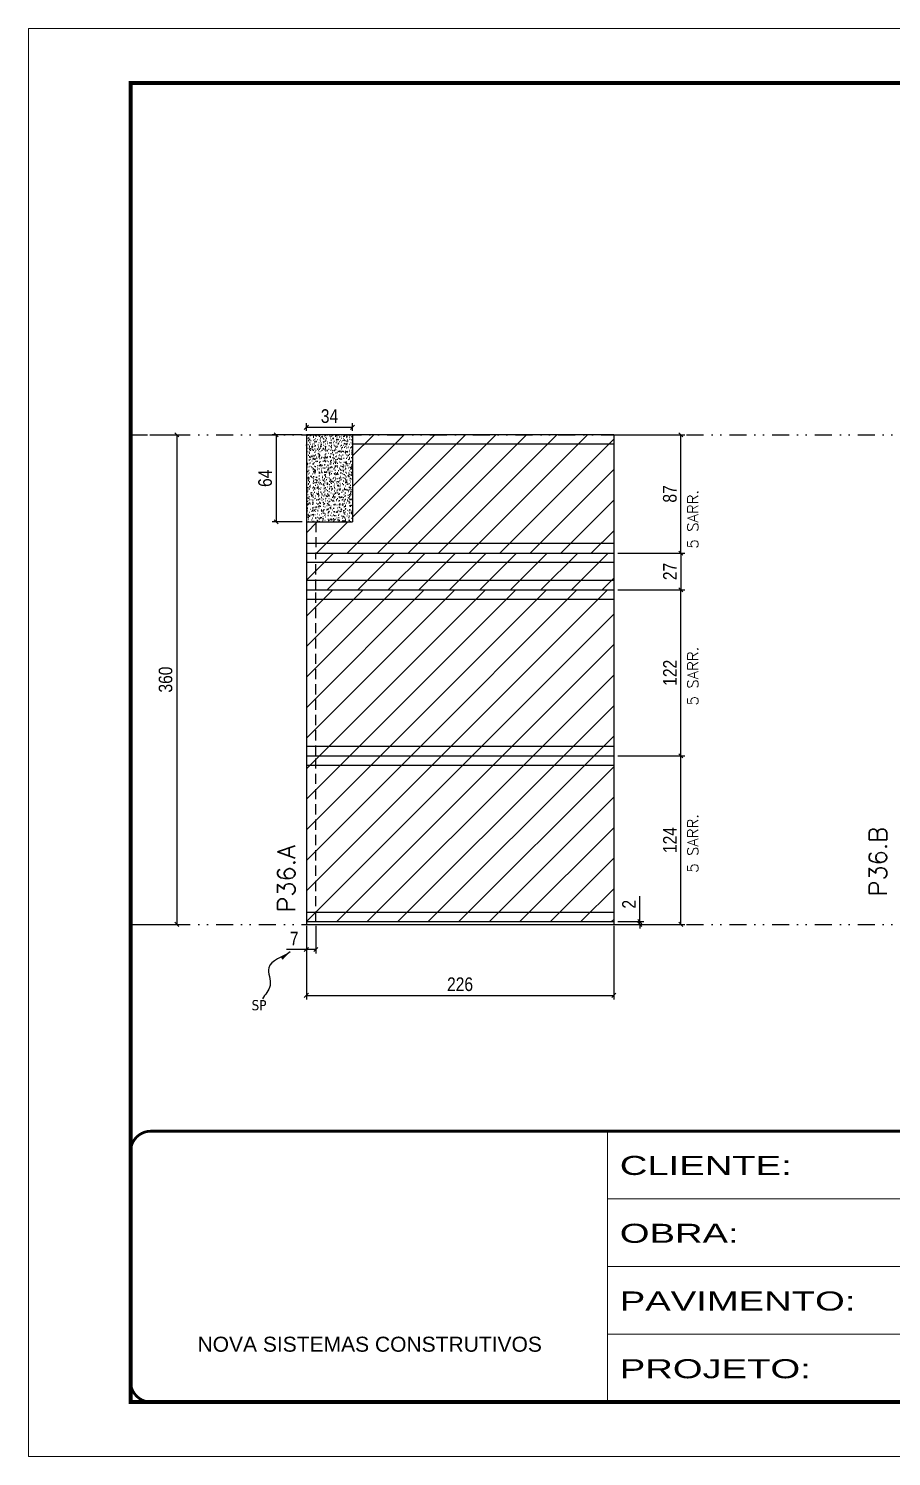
# Model space of a CAD drawing. Extents: x 2949 to 9203, y -16089 to 12527.
# Drawn here: x 6133 to 6767, y -11495 to -10445 of the extents above; entities that cross this region are included whole.
import ezdxf

# ---------------------------------------------------------------- set-up
doc = ezdxf.new("R2010")
doc.units = 0
for name, pattern in [('CONTINUO', [0]), ('DASHED', [0.75, 0.5, -0.25]), ('DIVIDE2', [0.625, 0.25, -0.125, 0, -0.125, 0, -0.125]), ('HIDDEN', [0.375, 0.25, -0.125])]:
    doc.linetypes.add(name, pattern=pattern)
for name, color, linetype in [('COTA', 241, 'Continuous'), ('Nível', 160, 'Continuous'), ('Painéis', 200, 'Continuous'), ('Romaneio', 10, 'Continuous'), ('SARR_2.2x7', 40, 'Continuous'), ('Sarrafo de Pressão', 42, 'HIDDEN'), ('texto', 7, 'Continuous')]:
    doc.layers.add(name, color=color, linetype=linetype)
for name, color, linetype, lineweight in [('Folhas', 255, 'Continuous', 9), ('Hachura', 251, 'Continuous', 9), ('SARRAFO DE PRESSAO', 251, 'DASHED', 9), ('Texto Seção', 7, 'Continuous', 15)]:
    doc.layers.add(name, color=color, linetype=linetype, lineweight=lineweight)
doc.styles.add('ARIAL', font='arial.ttf')
doc.styles.add('COTA TECNICA', font='techl___.ttf', dxfattribs={"height": 10})
doc.styles.add('COTA TECNICA-50', font='techl___.ttf', dxfattribs={"height": 10})
doc.styles.add('REGUA-120', font='ROMANS.shx', dxfattribs={"height": 15})
doc.styles.add('ROMANS', font='romans.shx')
doc.styles.get("Standard").update_dxf_attribs({"font": 'arial.ttf'})
doc.styles.add('Tecnologia', font='')
doc.styles.get('Tecnologia').set_extended_font_data('Forgotten Futurist')
doc.dimstyles.new('COTA PAINEL-50', dxfattribs={"dimtxt": 10, "dimasz": 3, "dimexe": 3, "dimexo": 3, "dimgap": 3, "dimtad": 1, "dimdec": 1, "dimzin": 12, "dimdsep": 46, "dimtxsty": 'COTA TECNICA-50', "dimblk1": 'OBLIQUE', "dimblk2": 'OBLIQUE', "dimsah": 1, "dimcen": 0.9, "dimclrd": 4, "dimclre": 4, "dimclrt": 240, "dimadec": 1, "dimazin": 3, "dimtfac": 1, "dimtdec": 1, "dimtmove": 0, "dimatfit": 3, "dimfxl": 1, "dimtolj": 1, "dimtzin": 12, "dimarcsym": 0})
doc.dimstyles.new('PAINEL', dxfattribs={"dimtxt": 10, "dimasz": 3, "dimexe": 3, "dimexo": 3, "dimgap": 3, "dimtad": 1, "dimdec": 1, "dimzin": 12, "dimdsep": 46, "dimtxsty": 'COTA TECNICA', "dimblk1": 'OBLIQUE', "dimblk2": 'OBLIQUE', "dimsah": 1, "dimcen": 0.9, "dimclrd": 4, "dimclre": 4, "dimclrt": 240, "dimadec": 1, "dimazin": 3, "dimtfac": 1, "dimtdec": 1, "dimtmove": 0, "dimatfit": 3, "dimfxl": 1, "dimtolj": 1, "dimtzin": 12, "dimarcsym": 0})
doc.dimstyles.get("Standard").update_dxf_attribs({"dimtxt": 0.18, "dimasz": 0.18, "dimexe": 0.18, "dimexo": 0.0625, "dimgap": 0.09, "dimtad": 0, "dimtih": 1, "dimtoh": 1, "dimdec": 4, "dimzin": 0, "dimdsep": 46, "dimtxsty": 'Standard', "dimcen": 0.09, "dimadec": 0, "dimazin": 0, "dimtfac": 1, "dimtdec": 4, "dimtofl": 0, "dimtmove": 0, "dimatfit": 3, "dimfxl": 1, "dimtolj": 1, "dimtzin": 0, "dimarcsym": 0})
pattern_1 = [(45, (-127659.178, -38793.522), (-11.2253202, 11.2253202), [])]

# ---------------------------------------------------------------- blocks, each defined once
blk = doc.blocks.new('9999999999')
at = {"color": 30, "linetype": 'CONTINUO'}
for p, q in [((98564.6, 34230.2), (98564.6, 34429.4)), ((98564.6, 34379.6), (99584, 34379.6)), ((98564.6, 34329.8), (99488, 34329.8)), ((98564.6, 34280), (99488, 34280))]:
    blk.add_line(p, q, dxfattribs=at)
at = {"color": 30, "linetype": 'CONTINUO', "const_width": 2}
blk.add_lwpolyline([(99584, 34230.2), (99584, 34414.4, 0.414214), (99569, 34429.4), (98229, 34429.4, 0.414214), (98214, 34414.4), (98214, 34245.2, 0.414214), (98229, 34230.2), (99584, 34230.2)], format="xyb", dxfattribs=at)
at = {"layer": 'Folhas'}
blk.add_lwpolyline([(98139, 34190.2), (99624, 34190.2), (99624, 35240.2), (98139, 35240.2)], close=True, dxfattribs=at)
at = {"layer": 'Folhas', "color": 30, "const_width": 3}
blk.add_lwpolyline([(98214, 34230.2), (99584, 34230.2), (99584, 35200.2), (98214, 35200.2)], close=True, dxfattribs=at)
at = {"color": 7, "linetype": 'Continuous', "ltscale": 5, "style": 'ARIAL'}
blk.add_text('NOVA SISTEMAS CONSTRUTIVOS', height=11.059, dxfattribs=at).set_placement((98263.2, 34267.2))
at = {"layer": 'Folhas', "color": 7, "style": 'Tecnologia', "width": 1.5}
for s, p in [('CLIENTE:', (98573.7, 34397.2)), ('OBRA:', (98573.7, 34347.3)), ('PAVIMENTO:', (98573.7, 34297.5)), ('PROJETO:', (98573.7, 34247.7))]:
    blk.add_text(s, height=14, dxfattribs=at).set_placement(p)
blk = doc.blocks.new('_Oblique')
at = {"color": 0, "linetype": 'ByBlock', "lineweight": -2}
blk.add_line((-0.5, -0.5), (0.5, 0.5), dxfattribs=at)
blk = doc.blocks.new('*D2806')
at = {"layer": 'COTA', "color": 4, "linetype": 'ByBlock', "lineweight": -2, "transparency": 16777216}
for p, q in [((6221.8, -10743.5), (6244.5, -10743.5)), ((6241.5, -10743.5), (6241.5, -11103.5)), ((6210.5, -11103.5), (6244.5, -11103.5))]:
    blk.add_line(p, q, dxfattribs=at)
at = {"layer": 'Defpoints', "color": 0, "linetype": 'ByBlock', "transparency": 16777216}
for p in [(6218.8, -10743.5), (6207.5, -11103.5), (6241.5, -11103.5)]:
    blk.add_point(p, dxfattribs=at)
at = {"layer": 'COTA', "color": 4, "linetype": 'ByBlock', "lineweight": -2, "transparency": 16777216, "xscale": 3, "yscale": 3, "zscale": 3}
for p, rotation in [((6241.5, -10743.5), 90), ((6241.5, -11103.5), 270)]:
    blk.add_blockref('_Oblique', p, dxfattribs=dict(at, rotation=rotation))
at = {"layer": 'COTA', "color": 240, "linetype": 'ByBlock', "transparency": 16777216, "insert": (6233.3, -10923.5), "char_height": 10, "attachment_point": 5, "rotation": 90, "style": 'COTA TECNICA'}
blk.add_mtext('\\A1;360', dxfattribs=at)
blk = doc.blocks.new('*D2755')
at = {"layer": 'COTA', "color": 4, "lineweight": -2, "transparency": 16777216}
for p, q in [((6336.8, -11104.5), (6336.8, -11158.7)), ((6562.8, -11104.5), (6562.8, -11158.7)), ((6336.8, -11155.7), (6562.8, -11155.7))]:
    blk.add_line(p, q, dxfattribs=at)
at = {"layer": 'Defpoints', "color": 0, "transparency": 16777216}
for p in [(6336.8, -11101.5), (6562.8, -11101.5), (6562.8, -11155.7)]:
    blk.add_point(p, dxfattribs=at)
at = {"layer": 'COTA', "color": 4, "lineweight": -2, "transparency": 16777216, "xscale": 3, "yscale": 3, "zscale": 3, "rotation": 180}
blk.add_blockref('_Oblique', (6336.8, -11155.7), dxfattribs=at)
at = {"layer": 'COTA', "color": 4, "lineweight": -2, "transparency": 16777216, "xscale": 3, "yscale": 3, "zscale": 3}
blk.add_blockref('_Oblique', (6562.8, -11155.7), dxfattribs=at)
at = {"layer": 'COTA', "color": 240, "transparency": 16777216, "insert": (6449.8, -11147.6), "char_height": 10, "attachment_point": 5, "style": 'COTA TECNICA'}
blk.add_mtext('\\A1;226', dxfattribs=at)
blk = doc.blocks.new('*D2756')
at = {"layer": 'COTA', "color": 4, "lineweight": -2, "transparency": 16777216}
for p, q in [((6336.8, -11106.5), (6336.8, -11125)), ((6343.8, -11104.5), (6343.8, -11125)), ((6336.8, -11122), (6322.1, -11122)), ((6343.8, -11122), (6336.8, -11122))]:
    blk.add_line(p, q, dxfattribs=at)
at = {"layer": 'Defpoints', "color": 0, "transparency": 16777216}
for p in [(6336.8, -11103.5), (6343.8, -11101.5), (6336.8, -11122)]:
    blk.add_point(p, dxfattribs=at)
at = {"layer": 'COTA', "color": 4, "lineweight": -2, "transparency": 16777216, "xscale": 3, "yscale": 3, "zscale": 3, "rotation": 180}
blk.add_blockref('_Oblique', (6336.8, -11122), dxfattribs=at)
at = {"layer": 'COTA', "color": 4, "lineweight": -2, "transparency": 16777216, "xscale": 3, "yscale": 3, "zscale": 3}
blk.add_blockref('_Oblique', (6343.8, -11122), dxfattribs=at)
at = {"layer": 'COTA', "color": 240, "transparency": 16777216, "insert": (6327.9, -11113.9), "char_height": 10, "attachment_point": 5, "style": 'COTA TECNICA-50'}
blk.add_mtext('\\A1;7', dxfattribs=at)
blk = doc.blocks.new('*D2725')
at = {"layer": 'Defpoints', "color": 0, "linetype": 'ByBlock', "transparency": 16777216}
for p in [(6562.8, -10979.5), (6612.2, -10979.5), (6562.8, -11103.5)]:
    blk.add_point(p, dxfattribs=at)
at = {"layer": 'Romaneio', "color": 4, "linetype": 'ByBlock', "lineweight": -2, "transparency": 16777216}
for p, q in [((6565.8, -10979.5), (6615.2, -10979.5)), ((6612.2, -11103.5), (6612.2, -10979.5)), ((6565.8, -11103.5), (6615.2, -11103.5))]:
    blk.add_line(p, q, dxfattribs=at)
at = {"layer": 'Romaneio', "color": 4, "linetype": 'ByBlock', "lineweight": -2, "transparency": 16777216, "xscale": 3, "yscale": 3, "zscale": 3}
for p, rotation in [((6612.2, -10979.5), 90), ((6612.2, -11103.5), 270)]:
    blk.add_blockref('_Oblique', p, dxfattribs=dict(at, rotation=rotation))
at = {"layer": 'Romaneio', "color": 240, "linetype": 'ByBlock', "transparency": 16777216, "insert": (6604.1, -11041.5), "char_height": 10, "attachment_point": 5, "rotation": 90, "style": 'COTA TECNICA'}
blk.add_mtext('\\A1;124', dxfattribs=at)
blk = doc.blocks.new('*D2726')
at = {"layer": 'COTA', "color": 4, "lineweight": -2, "transparency": 16777216}
for p, q in [((6582, -11101.5), (6582, -11082.7)), ((6565.8, -11101.5), (6585, -11101.5)), ((6565.8, -11103.5), (6585, -11103.5)), ((6582, -11103.5), (6582, -11101.5)), ((6582, -11103.5), (6582, -11106.5))]:
    blk.add_line(p, q, dxfattribs=at)
at = {"layer": 'Defpoints', "color": 0, "transparency": 16777216}
for p in [(6562.8, -11101.5), (6562.8, -11103.5), (6582, -11103.5)]:
    blk.add_point(p, dxfattribs=at)
at = {"layer": 'COTA', "color": 4, "lineweight": -2, "transparency": 16777216, "xscale": 3, "yscale": 3, "zscale": 3}
for p, rotation in [((6582, -11101.5), 270), ((6582, -11103.5), 90)]:
    blk.add_blockref('_Oblique', p, dxfattribs=dict(at, rotation=rotation))
at = {"layer": 'COTA', "color": 240, "transparency": 16777216, "insert": (6574, -11088.7), "char_height": 10, "attachment_point": 5, "rotation": 90, "style": 'COTA TECNICA-50'}
blk.add_mtext('\\A1;2', dxfattribs=at)
blk = doc.blocks.new('*D2727')
at = {"layer": 'COTA', "color": 4, "linetype": 'ByBlock', "lineweight": -2, "transparency": 16777216}
for p, q in [((6565.8, -10830.5), (6615.2, -10830.5)), ((6612.2, -10830.5), (6612.2, -10857.5)), ((6565.8, -10857.5), (6615.2, -10857.5))]:
    blk.add_line(p, q, dxfattribs=at)
at = {"layer": 'Defpoints', "color": 0, "linetype": 'ByBlock', "transparency": 16777216}
for p in [(6562.8, -10830.5), (6562.8, -10857.5), (6612.2, -10857.5)]:
    blk.add_point(p, dxfattribs=at)
at = {"layer": 'COTA', "color": 4, "linetype": 'ByBlock', "lineweight": -2, "transparency": 16777216, "xscale": 3, "yscale": 3, "zscale": 3}
for p, rotation in [((6612.2, -10830.5), 90), ((6612.2, -10857.5), 270)]:
    blk.add_blockref('_Oblique', p, dxfattribs=dict(at, rotation=rotation))
at = {"layer": 'COTA', "color": 240, "linetype": 'ByBlock', "transparency": 16777216, "insert": (6604.1, -10844), "char_height": 10, "attachment_point": 5, "rotation": 90, "style": 'COTA TECNICA'}
blk.add_mtext('\\A1;27', dxfattribs=at)
blk = doc.blocks.new('*D2781')
at = {"layer": 'COTA', "color": 4, "linetype": 'ByBlock', "lineweight": -2, "transparency": 16777216}
for p, q in [((6333.8, -10743.5), (6311.6, -10743.5)), ((6314.6, -10743.5), (6314.6, -10807.5)), ((6333.8, -10807.5), (6311.6, -10807.5))]:
    blk.add_line(p, q, dxfattribs=at)
at = {"layer": 'Defpoints', "color": 0, "linetype": 'ByBlock', "transparency": 16777216}
for p in [(6336.8, -10743.5), (6314.6, -10807.5), (6336.8, -10807.5)]:
    blk.add_point(p, dxfattribs=at)
at = {"layer": 'COTA', "color": 4, "linetype": 'ByBlock', "lineweight": -2, "transparency": 16777216, "xscale": 3, "yscale": 3, "zscale": 3}
for p, rotation in [((6314.6, -10743.5), 90), ((6314.6, -10807.5), 270)]:
    blk.add_blockref('_Oblique', p, dxfattribs=dict(at, rotation=rotation))
at = {"layer": 'COTA', "color": 240, "linetype": 'ByBlock', "transparency": 16777216, "insert": (6306.5, -10775.5), "char_height": 10, "attachment_point": 5, "rotation": 90, "style": 'COTA TECNICA'}
blk.add_mtext('\\A1;64', dxfattribs=at)
blk = doc.blocks.new('*D2786')
at = {"layer": 'COTA', "color": 4, "linetype": 'ByBlock', "lineweight": -2, "transparency": 16777216}
for p, q in [((6565.8, -10857.5), (6615.2, -10857.5)), ((6612.2, -10979.5), (6612.2, -10857.5)), ((6565.8, -10979.5), (6615.2, -10979.5))]:
    blk.add_line(p, q, dxfattribs=at)
at = {"layer": 'Defpoints', "color": 0, "linetype": 'ByBlock', "transparency": 16777216}
for p in [(6562.8, -10857.5), (6612.2, -10857.5), (6562.8, -10979.5)]:
    blk.add_point(p, dxfattribs=at)
at = {"layer": 'COTA', "color": 4, "linetype": 'ByBlock', "lineweight": -2, "transparency": 16777216, "xscale": 3, "yscale": 3, "zscale": 3}
for p, rotation in [((6612.2, -10857.5), 90), ((6612.2, -10979.5), 270)]:
    blk.add_blockref('_Oblique', p, dxfattribs=dict(at, rotation=rotation))
at = {"layer": 'COTA', "color": 240, "linetype": 'ByBlock', "transparency": 16777216, "insert": (6604.1, -10918.5), "char_height": 10, "attachment_point": 5, "rotation": 90, "style": 'COTA TECNICA'}
blk.add_mtext('\\A1;122', dxfattribs=at)
blk = doc.blocks.new('*D2824')
at = {"layer": 'COTA', "color": 4, "linetype": 'ByBlock', "lineweight": -2, "transparency": 16777216}
for p, q in [((6565.8, -10743.5), (6615.2, -10743.5)), ((6612.2, -10830.5), (6612.2, -10743.5)), ((6565.8, -10830.5), (6615.2, -10830.5))]:
    blk.add_line(p, q, dxfattribs=at)
at = {"layer": 'Defpoints', "color": 0, "linetype": 'ByBlock', "transparency": 16777216}
for p in [(6562.8, -10743.5), (6612.2, -10743.5), (6562.8, -10830.5)]:
    blk.add_point(p, dxfattribs=at)
at = {"layer": 'COTA', "color": 4, "linetype": 'ByBlock', "lineweight": -2, "transparency": 16777216, "xscale": 3, "yscale": 3, "zscale": 3}
for p, rotation in [((6612.2, -10743.5), 90), ((6612.2, -10830.5), 270)]:
    blk.add_blockref('_Oblique', p, dxfattribs=dict(at, rotation=rotation))
at = {"layer": 'COTA', "color": 240, "linetype": 'ByBlock', "transparency": 16777216, "insert": (6604.1, -10787), "char_height": 10, "attachment_point": 5, "rotation": 90, "style": 'COTA TECNICA'}
blk.add_mtext('\\A1;87', dxfattribs=at)
blk = doc.blocks.new('*D2779')
at = {"layer": 'COTA', "color": 4, "linetype": 'ByBlock', "lineweight": -2, "transparency": 16777216}
for p, q in [((6336.8, -10740.5), (6336.8, -10735)), ((6336.8, -10738), (6370.8, -10738)), ((6370.8, -10740.5), (6370.8, -10735))]:
    blk.add_line(p, q, dxfattribs=at)
at = {"layer": 'Defpoints', "color": 0, "linetype": 'ByBlock', "transparency": 16777216}
for p in [(6370.8, -10738), (6336.8, -10743.5), (6370.8, -10743.5)]:
    blk.add_point(p, dxfattribs=at)
at = {"layer": 'COTA', "color": 4, "linetype": 'ByBlock', "lineweight": -2, "transparency": 16777216, "xscale": 3, "yscale": 3, "zscale": 3, "rotation": 180}
blk.add_blockref('_Oblique', (6336.8, -10738), dxfattribs=at)
at = {"layer": 'COTA', "color": 4, "linetype": 'ByBlock', "lineweight": -2, "transparency": 16777216, "xscale": 3, "yscale": 3, "zscale": 3}
blk.add_blockref('_Oblique', (6370.8, -10738), dxfattribs=at)
at = {"layer": 'COTA', "color": 240, "linetype": 'ByBlock', "transparency": 16777216, "insert": (6353.8, -10729.8), "char_height": 10, "attachment_point": 5, "style": 'COTA TECNICA'}
blk.add_mtext('\\A1;34', dxfattribs=at)

msp = doc.modelspace()

# ---------------------------------------------------------------- hatches: boundary and pattern name
at = {"layer": 'COTA', "linetype": 'ByBlock'}
h = msp.add_hatch(dxfattribs=at)
h.set_pattern_fill('AR-CONC', color=256, scale=0.03)
h.set_pattern_definition([(50, (-126087.678, -41072.6722), (5.46554007, -0.47817257), [0.5715, -6.2865]), (355, (-126087.678, -41072.672), (-1.05730264, 5.73170536), [0.4572, -5.02921753]), (100.4514447, (-126087.2227, -41072.712), (4.40823741, 5.25353256), [0.48570026, -5.34270734]), (46.1842, (-126087.678, -41071.148), (8.13237123, -1.26126984), [0.85725, -9.42975]), (96.6355576, (-126087.0004, -41071.253), (7.122124, 7.42278374), [0.7285507, -8.01406824]), (351.184151, (-126087.678, -41071.148), (7.122124, 7.42278374), [0.685799, -7.54379196]), (21, (-126086.916, -41071.5292), (4.54843174, -3.06795595), [0.5715, -6.2865]), (326, (-126086.916, -41071.529), (1.85406085, 5.52563898), [0.4572, -5.0292]), (71.451445, (-126086.537, -41071.785), (6.40249258, 2.45768307), [0.48570026, -5.34269813]), (37.5, (-126087.6781, -41072.6722), (0.092658098, 2.536651166), [0, -4.96824, 0, -5.1054, 0, -5.04825]), (7.5, (-126087.678, -41072.6722), (2.004589875, 3.005417245), [0, -2.91084, 0, -4.85394, 0, -1.92405]), (327.5, (-126089.3774, -41072.6722), (4.067717855, -0.17186232), [0, -1.905, 0, -5.9436, 0, -7.8867]), (317.5, (-126090.1394, -41072.6722), (4.44387544, 0.76279473), [0, -2.4765, 0, -3.94716, 0, -5.6007])])
h.paths.add_polyline_path([(6336.79, -10807.48), (6370.79, -10807.48), (6370.79, -10743.48), (6336.79, -10743.48)])
at = {"layer": 'Hachura'}
h = msp.add_hatch(dxfattribs=at)
h.set_pattern_fill('ANSI31', color=256, scale=5)
h.paths.add_polyline_path([(6562.79, -10743.48), (6370.79, -10743.48), (6370.79, -10807.48), (6336.79, -10807.48), (6336.79, -10830.48), (6562.79, -10830.48)])
at = {"layer": 'Hachura', "linetype": 'ByBlock'}
h = msp.add_hatch(dxfattribs=at)
h.set_pattern_fill('ANSI31', color=256, scale=5)
h.set_pattern_definition([(45, (-127659.178, -38789.522), (-11.2253202, 11.2253202), [])])
h.paths.add_polyline_path([(6336.79, -10830.48), (6336.79, -10857.48), (6562.79, -10857.48), (6562.79, -10830.48)])
h = msp.add_hatch(dxfattribs=at)
h.set_pattern_fill('ANSI31', color=256, scale=5)
h.set_pattern_definition(pattern_1)
h.paths.add_polyline_path([(6336.79, -10857.48), (6336.79, -10979.48), (6562.79, -10979.48), (6562.79, -10857.48)])
h = msp.add_hatch(dxfattribs=at)
h.set_pattern_fill('ANSI31', color=256, scale=5)
h.set_pattern_definition(pattern_1)
h.paths.add_polyline_path([(6562.79, -11101.48), (6562.79, -10979.48), (6336.79, -10979.48), (6336.79, -11101.48)])

# ---------------------------------------------------------------- linework, layer by layer
at = {"layer": 'COTA', "linetype": 'ByBlock'}
for p, q in [((6336.79, -10743.48), (6336.79, -10807.48)), ((6370.79, -10743.48), (6336.79, -10743.48))]:
    msp.add_line(p, q, dxfattribs=at)
at = {"layer": 'Nível', "color": 4, "linetype": 'DIVIDE2', "ltscale": 50}
for p, q in [((6207.53, -10743.48), (7561.82, -10743.48)), ((6207.53, -11103.48), (7561.82, -11103.48))]:
    msp.add_line(p, q, dxfattribs=at)
at = {"layer": 'Painéis', "linetype": 'ByBlock'}
for p, q in [((6370.79, -10743.48), (6370.79, -10807.48)), ((6562.79, -10743.48), (6370.79, -10743.48)), ((6562.79, -10743.48), (6562.79, -11103.48)), ((6336.79, -10830.48), (6336.79, -11103.48)), ((6336.79, -10857.48), (6562.79, -10857.48)), ((6336.79, -10979.48), (6562.79, -10979.48)), ((6336.79, -11101.48), (6562.79, -11101.48)), ((6336.79, -11103.48), (6562.79, -11103.48))]:
    msp.add_line(p, q, dxfattribs=at)
at = {"layer": 'Painéis'}
for p, q in [((6336.79, -10807.48), (6336.79, -10830.48)), ((6336.79, -10807.48), (6370.79, -10807.48)), ((6336.79, -10830.48), (6562.79, -10830.48))]:
    msp.add_line(p, q, dxfattribs=at)
at = {"layer": 'SARR_2.2x7'}
for p, q in [((6562.79, -10750.48), (6370.79, -10750.48)), ((6562.79, -10823.48), (6336.79, -10823.48)), ((6562.79, -10837.48), (6336.79, -10837.48)), ((6336.79, -10850.48), (6562.79, -10850.48)), ((6336.79, -10864.48), (6562.79, -10864.48)), ((6336.79, -10972.48), (6562.79, -10972.48)), ((6336.79, -10986.48), (6562.79, -10986.48)), ((6336.79, -11094.48), (6562.79, -11094.48))]:
    msp.add_line(p, q, dxfattribs=at)
at = {"layer": 'Sarrafo de Pressão', "ltscale": 30}
for p, q in [((6342.79, -10743.48), (6342.79, -10743.48)), ((6343.79, -10807.48), (6343.79, -10830.48)), ((6343.79, -10857.48), (6343.79, -10830.48)), ((6343.79, -10979.48), (6343.79, -10857.48)), ((6343.79, -11101.48), (6343.79, -10979.48))]:
    msp.add_line(p, q, dxfattribs=at)

# ---------------------------------------------------------------- block references
at = {"layer": 'SARRAFO DE PRESSAO', "color": 6, "linetype": 'ByBlock'}
msp.add_blockref('9999999999', (-92006.44, -45684.97), dxfattribs=at)

# ---------------------------------------------------------------- texts
at = {"layer": 'texto', "color": 0, "insert": (6302.01, -11162.98), "char_height": 7.5, "attachment_point": 5}
msp.add_mtext('{\\fTahoma|b0|i0|c0|p34;\\C4;SP}', dxfattribs=at)
at = {"layer": 'Texto Seção', "linetype": 'Continuous', "style": 'ROMANS'}
for p in [(6624.94, -10827.2), (6624.94, -10942.57), (6624.94, -11065.57)]:
    msp.add_text('5 SARR.', height=8, rotation=90, dxfattribs=at).set_placement(p)
at = {"layer": 'Texto Seção', "style": 'REGUA-120'}
msp.add_text('P36.A', height=13, rotation=90, dxfattribs=at).set_placement((6328.57, -11094.85))
at = {"layer": 'Texto Seção', "insert": (6763.52, -11083.02), "char_height": 13, "width": 285.3299, "attachment_point": 7, "rotation": 90, "style": 'REGUA-120'}
msp.add_mtext('P36.B', dxfattribs=at)

# ---------------------------------------------------------------- dimensions: what is measured, and where the dimension line sits
at = {"layer": 'COTA', "linetype": 'ByBlock'}
dim = msp.add_linear_dim(base=(6370.79, -10738.04), p1=(6336.79, -10743.48), p2=(6370.79, -10743.48), dimstyle='PAINEL', dxfattribs=at)
dim.commit()
dim.dimension.update_dxf_attribs({"geometry": '*D2779', "text_midpoint": (6353.79, -10729.82)})
for base, p1, p2, picture, middle in [((6241.53, -11103.48), (6218.82, -10743.48), (6207.53, -11103.48), '*D2806', (6233.31, -10923.48)), ((6314.57, -10807.48), (6336.79, -10743.48), (6336.79, -10807.48), '*D2781', (6306.47, -10775.48)), ((6612.16, -10743.48), (6562.79, -10830.48), (6562.79, -10743.48), '*D2824', (6604.06, -10786.98)), ((6612.16, -10857.48), (6562.79, -10830.48), (6562.79, -10857.48), '*D2727', (6604.08, -10843.98)), ((6612.16, -10857.48), (6562.79, -10979.48), (6562.79, -10857.48), '*D2786', (6604.1, -10918.48))]:
    dim = msp.add_linear_dim(base=base, p1=p1, p2=p2, angle=90, dimstyle='PAINEL', dxfattribs=at)
    dim.commit()
    dim.dimension.update_dxf_attribs({"geometry": picture, "text_midpoint": middle})
at = {"layer": 'COTA'}
dim = msp.add_linear_dim(base=(6582.05, -11103.48), p1=(6562.79, -11101.48), p2=(6562.79, -11103.48), angle=90, dimstyle='COTA PAINEL-50', dxfattribs=at)
dim.commit()
dim.dimension.update_dxf_attribs({"geometry": '*D2726', "text_midpoint": (6582.05, -11088.74), "dimtype": 160})
dim = msp.add_linear_dim(base=(6336.79, -11121.99), p1=(6343.79, -11101.48), p2=(6336.79, -11103.48), angle=180, dimstyle='COTA PAINEL-50', dxfattribs=at)
dim.commit()
dim.dimension.update_dxf_attribs({"geometry": '*D2756', "text_midpoint": (6327.92, -11113.92)})
dim = msp.add_linear_dim(base=(6562.79, -11155.66), p1=(6336.79, -11101.48), p2=(6562.79, -11101.48), dimstyle='PAINEL', override={"dimarcsym": 2}, dxfattribs=at)
dim.commit()
dim.dimension.update_dxf_attribs({"geometry": '*D2755', "text_midpoint": (6449.79, -11147.56)})
at = {"layer": 'Romaneio', "linetype": 'ByBlock'}
dim = msp.add_aligned_dim(p1=(6562.79, -11103.48), p2=(6562.79, -10979.48), distance=-49.37, dimstyle='PAINEL', dxfattribs=at)
dim.commit()
dim.dimension.update_dxf_attribs({"geometry": '*D2725', "text_midpoint": (6604.08, -11041.48)})

# ---------------------------------------------------------------- leaders
at = {"layer": 'COTA', "path_type": 1}
msp.add_leader([(6324.96, -11123.67), (6309.18, -11135.5), (6310.1, -11148.51), (6304.55, -11158.29)], dimstyle='Standard', override={"dimasz": 8}, dxfattribs=at)

doc.saveas('drawing.dxf')
